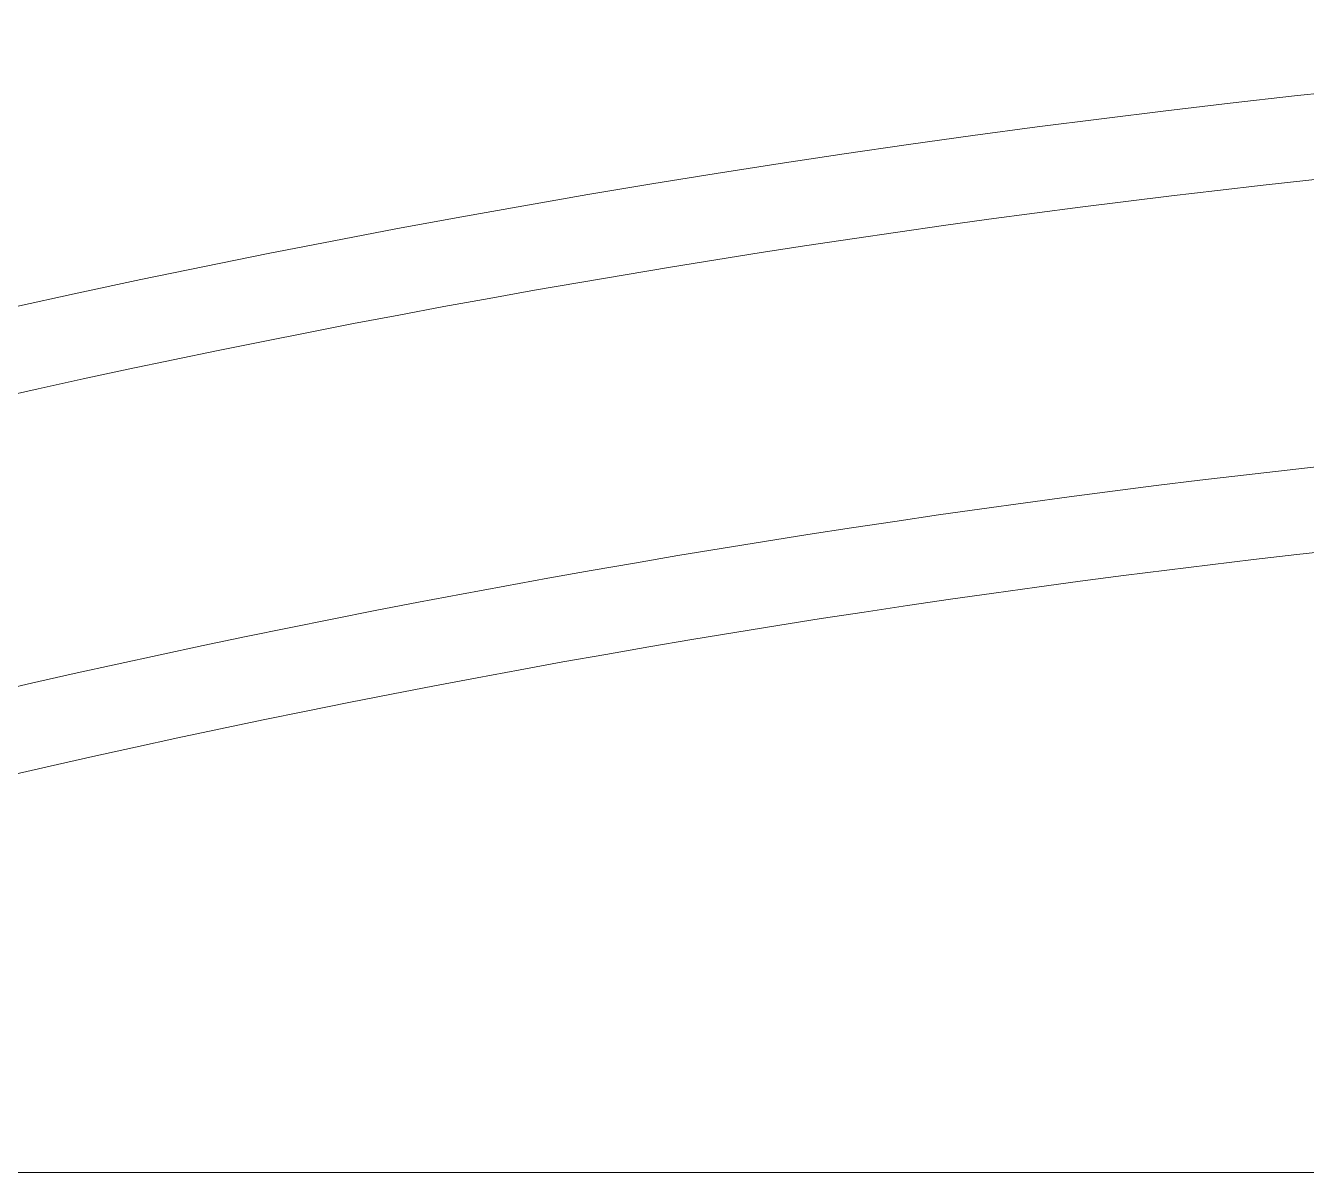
# Model space of a CAD drawing. Header units: millimetres. Extents: x 4664 to 8864, y -38 to 2932.
# Drawn here: x 7830.21 to 7849.87, y 1886.37 to 1903.98 of the extents above; entities that cross this region are included whole.
import ezdxf

# ---------------------------------------------------------------- set-up
doc = ezdxf.new("R2010")
doc.units = ezdxf.units.MM

msp = doc.modelspace()

# ---------------------------------------------------------------- linework, layer by layer
at = {"lineweight": 5}
msp.add_line((7853.919, 1886.375), (7809.402, 1886.375), dxfattribs=at)
for radius, start, end in [(182.774, 69.96842, 110.03158), (181.468, 95.76036, 110.03158), (177.081, 96.0323, 110.00117), (175.775, 96.0323, 110.00117)]:
    msp.add_arc((7869.524, 1721.201), radius, start, end, dxfattribs=at)

doc.saveas('drawing.dxf')
